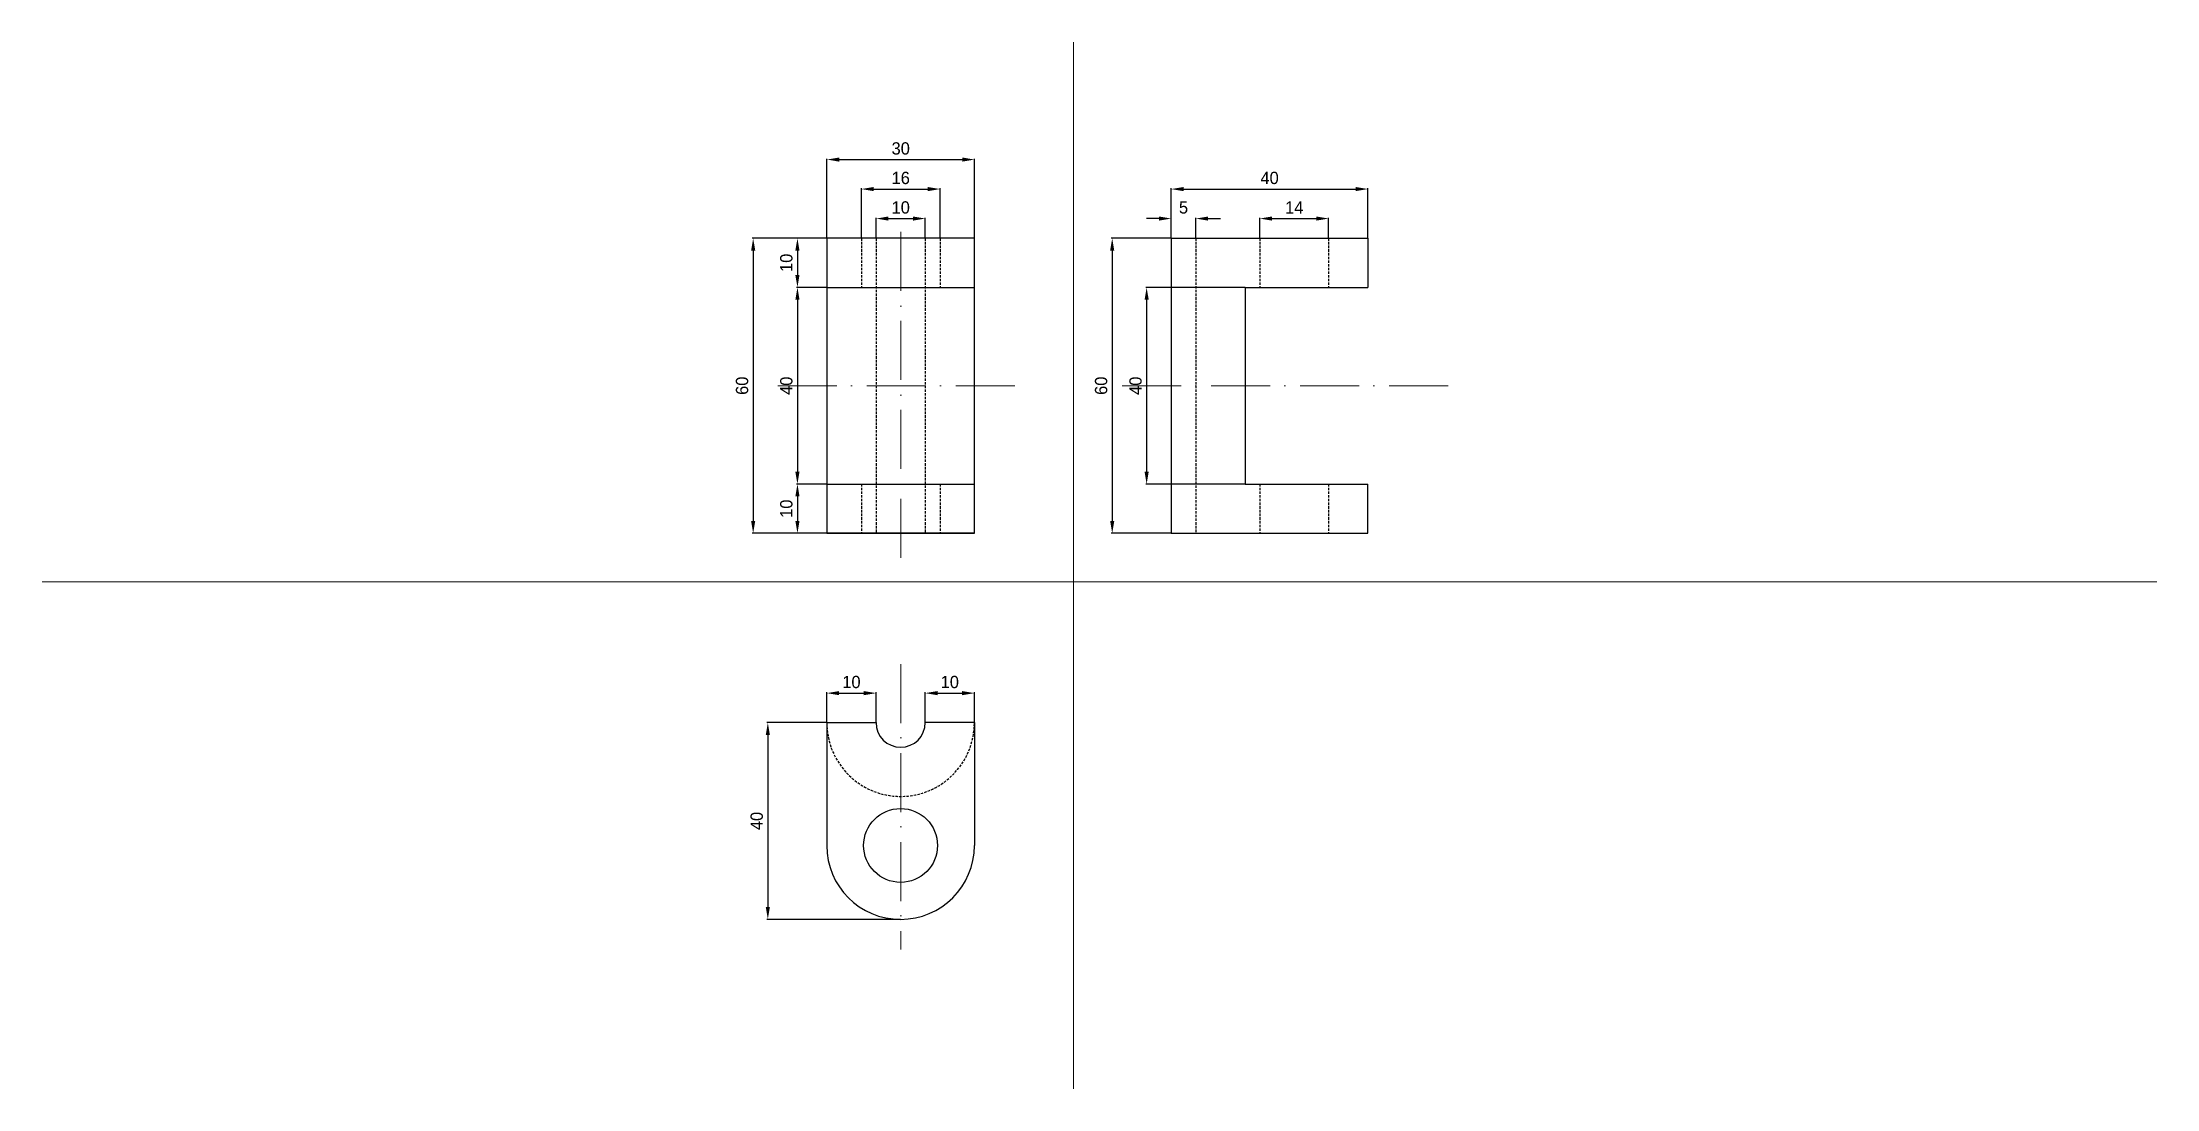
# Model space of a CAD drawing. Header units: inches. Extents: x -90 to 340, y -43 to 170.
import ezdxf

# ---------------------------------------------------------------- set-up
doc = ezdxf.new("R2010")
doc.units = ezdxf.units.IN
doc.header["$MEASUREMENT"] = 0
doc.linetypes.add('ACAD_ISO10W100', pattern=[18, 12, -3, 0, -3])
doc.linetypes.add('DASHED', pattern=[0.75, 0.5, -0.25])
for name, color, linetype, lineweight in [('bridovi', 7, 'Continuous', 30), ('kote', 7, 'Continuous', 15), ('nevidljivi bridovi', 7, 'DASHED', 30), ('pomocne', 3, 'Continuous', 15), ('simetrala', 1, 'ACAD_ISO10W100', 15)]:
    doc.layers.add(name, color=color, linetype=linetype, lineweight=lineweight)
doc.dimstyles.get("Standard").update_dxf_attribs({"dimtxt": 2.5, "dimasz": 2.5, "dimexe": 0.18, "dimexo": 0.0625, "dimgap": 1, "dimtad": 1, "dimdec": 0, "dimzin": 0, "dimdsep": 46, "dimtxsty": 'Standard', "dimcen": 0.09, "dimadec": 0, "dimazin": 0, "dimtfac": 1, "dimtdec": 0, "dimtofl": 0, "dimtmove": 0, "dimatfit": 3, "dimfxl": 1, "dimtolj": 1, "dimtzin": 0, "dimarcsym": 0})

# ---------------------------------------------------------------- blocks, each defined once
blk = doc.blocks.new('*D1')
at = {"layer": 'Defpoints', "color": 0}
for p in [(70, 130), (55, 70), (70, 70)]:
    blk.add_point(p, dxfattribs=at)
at = {"layer": 'kote', "color": 0, "lineweight": -2}
for p, q in [((69.94, 130), (54.82, 130)), ((55, 127.5), (55, 72.5)), ((69.94, 70), (54.82, 70))]:
    blk.add_line(p, q, dxfattribs=at)
at = {"layer": 'kote', "color": 0}
for points in [[(54.58, 127.5), (55.42, 127.5), (55, 130)], [(54.58, 72.5), (55.42, 72.5), (55, 70)]]:
    blk.add_solid(points, dxfattribs=at)
at = {"layer": 'kote', "color": 0, "insert": (52.75, 100), "char_height": 2.5, "attachment_point": 5, "rotation": 90}
blk.add_mtext('\\A1;60', dxfattribs=at)
blk = doc.blocks.new('*D2')
at = {"layer": 'Defpoints', "color": 0}
for p in [(70, 120), (64, 80), (70, 80)]:
    blk.add_point(p, dxfattribs=at)
at = {"layer": 'kote', "color": 0, "lineweight": -2}
for p, q in [((69.94, 120), (63.82, 120)), ((64, 117.5), (64, 82.5)), ((69.94, 80), (63.82, 80))]:
    blk.add_line(p, q, dxfattribs=at)
at = {"layer": 'kote', "color": 0}
for points in [[(63.58, 117.5), (64.42, 117.5), (64, 120)], [(63.58, 82.5), (64.42, 82.5), (64, 80)]]:
    blk.add_solid(points, dxfattribs=at)
at = {"layer": 'kote', "color": 0, "insert": (61.75, 100), "char_height": 2.5, "attachment_point": 5, "rotation": 90}
blk.add_mtext('\\A1;40', dxfattribs=at)
blk = doc.blocks.new('*D3')
at = {"layer": 'Defpoints', "color": 0}
for p in [(70, 130), (64, 120), (70, 120)]:
    blk.add_point(p, dxfattribs=at)
at = {"layer": 'kote', "color": 0, "lineweight": -2}
for p, q in [((69.94, 130), (63.82, 130)), ((64, 127.5), (64, 122.5)), ((69.94, 120), (63.82, 120))]:
    blk.add_line(p, q, dxfattribs=at)
at = {"layer": 'kote', "color": 0}
for points in [[(63.58, 127.5), (64.42, 127.5), (64, 130)], [(63.58, 122.5), (64.42, 122.5), (64, 120)]]:
    blk.add_solid(points, dxfattribs=at)
at = {"layer": 'kote', "color": 0, "insert": (61.75, 125), "char_height": 2.5, "attachment_point": 5, "rotation": 90}
blk.add_mtext('\\A1;10', dxfattribs=at)
blk = doc.blocks.new('*D4')
at = {"layer": 'Defpoints', "color": 0}
for p in [(70, 80), (64, 70), (70, 70)]:
    blk.add_point(p, dxfattribs=at)
at = {"layer": 'kote', "color": 0, "lineweight": -2}
for p, q in [((69.94, 80), (63.82, 80)), ((64, 77.5), (64, 72.5)), ((69.94, 70), (63.82, 70))]:
    blk.add_line(p, q, dxfattribs=at)
at = {"layer": 'kote', "color": 0}
for points in [[(63.58, 77.5), (64.42, 77.5), (64, 80)], [(63.58, 72.5), (64.42, 72.5), (64, 70)]]:
    blk.add_solid(points, dxfattribs=at)
at = {"layer": 'kote', "color": 0, "insert": (61.75, 75), "char_height": 2.5, "attachment_point": 5, "rotation": 90}
blk.add_mtext('\\A1;10', dxfattribs=at)
blk = doc.blocks.new('*D5')
at = {"layer": 'Defpoints', "color": 0}
for p in [(180, 140), (140, 130), (180, 130)]:
    blk.add_point(p, dxfattribs=at)
at = {"layer": 'kote', "color": 0, "lineweight": -2}
for p, q in [((140, 130.06), (140, 140.18)), ((142.5, 140), (177.5, 140)), ((180, 130.06), (180, 140.18))]:
    blk.add_line(p, q, dxfattribs=at)
at = {"layer": 'kote', "color": 0}
for points in [[(142.5, 140.42), (142.5, 139.58), (140, 140)], [(177.5, 140.42), (177.5, 139.58), (180, 140)]]:
    blk.add_solid(points, dxfattribs=at)
at = {"layer": 'kote', "color": 0, "insert": (160, 142.25), "char_height": 2.5, "attachment_point": 5}
blk.add_mtext('\\A1;40', dxfattribs=at)
blk = doc.blocks.new('*D6')
at = {"layer": 'Defpoints', "color": 0}
for p in [(172, 134), (158, 130), (172, 130)]:
    blk.add_point(p, dxfattribs=at)
at = {"layer": 'kote', "color": 0, "lineweight": -2}
for p, q in [((158, 130.06), (158, 134.18)), ((160.5, 134), (169.5, 134)), ((172, 130.06), (172, 134.18))]:
    blk.add_line(p, q, dxfattribs=at)
at = {"layer": 'kote', "color": 0}
for points in [[(160.5, 134.42), (160.5, 133.58), (158, 134)], [(169.5, 134.42), (169.5, 133.58), (172, 134)]]:
    blk.add_solid(points, dxfattribs=at)
at = {"layer": 'kote', "color": 0, "insert": (165, 136.25), "char_height": 2.5, "attachment_point": 5}
blk.add_mtext('\\A1;14', dxfattribs=at)
blk = doc.blocks.new('*D7')
at = {"layer": 'Defpoints', "color": 0}
for p in [(140, 130), (128, 70), (140, 70)]:
    blk.add_point(p, dxfattribs=at)
at = {"layer": 'kote', "color": 0, "lineweight": -2}
for p, q in [((139.94, 130), (127.82, 130)), ((128, 127.5), (128, 72.5)), ((139.94, 70), (127.82, 70))]:
    blk.add_line(p, q, dxfattribs=at)
at = {"layer": 'kote', "color": 0}
for points in [[(127.58, 127.5), (128.42, 127.5), (128, 130)], [(127.58, 72.5), (128.42, 72.5), (128, 70)]]:
    blk.add_solid(points, dxfattribs=at)
at = {"layer": 'kote', "color": 0, "insert": (125.75, 100), "char_height": 2.5, "attachment_point": 5, "rotation": 90}
blk.add_mtext('\\A1;60', dxfattribs=at)
blk = doc.blocks.new('*D8')
at = {"layer": 'Defpoints', "color": 0}
for p in [(140, 120), (135, 80), (140, 80)]:
    blk.add_point(p, dxfattribs=at)
at = {"layer": 'kote', "color": 0, "lineweight": -2}
for p, q in [((139.94, 120), (134.82, 120)), ((135, 117.5), (135, 82.5)), ((139.94, 80), (134.82, 80))]:
    blk.add_line(p, q, dxfattribs=at)
at = {"layer": 'kote', "color": 0}
for points in [[(134.58, 117.5), (135.42, 117.5), (135, 120)], [(134.58, 82.5), (135.42, 82.5), (135, 80)]]:
    blk.add_solid(points, dxfattribs=at)
at = {"layer": 'kote', "color": 0, "insert": (132.75, 100), "char_height": 2.5, "attachment_point": 5, "rotation": 90}
blk.add_mtext('\\A1;40', dxfattribs=at)
blk = doc.blocks.new('*D9')
at = {"layer": 'Defpoints', "color": 0}
for p in [(145, 134), (140, 130), (145, 130)]:
    blk.add_point(p, dxfattribs=at)
at = {"layer": 'kote', "color": 0, "lineweight": -2}
for p, q in [((137.5, 134), (135, 134)), ((140, 130.06), (140, 134.18)), ((145, 130.06), (145, 134.18)), ((147.5, 134), (150, 134))]:
    blk.add_line(p, q, dxfattribs=at)
at = {"layer": 'kote', "color": 0}
for points in [[(137.5, 134.42), (137.5, 133.58), (140, 134)], [(147.5, 134.42), (147.5, 133.58), (145, 134)]]:
    blk.add_solid(points, dxfattribs=at)
at = {"layer": 'kote', "color": 0, "insert": (142.5, 136.25), "char_height": 2.5, "attachment_point": 5}
blk.add_mtext('\\A1;5', dxfattribs=at)
blk = doc.blocks.new('*D11')
at = {"layer": 'Defpoints', "color": 0}
for p in [(79.98, 37.49), (69.98, 31.49), (79.98, 31.49)]:
    blk.add_point(p, dxfattribs=at)
at = {"layer": 'kote', "color": 0, "lineweight": -2}
for p, q in [((69.98, 31.55), (69.98, 37.67)), ((72.48, 37.49), (77.48, 37.49)), ((79.98, 31.55), (79.98, 37.67))]:
    blk.add_line(p, q, dxfattribs=at)
at = {"layer": 'kote', "color": 0}
for points in [[(72.48, 37.91), (72.48, 37.07), (69.98, 37.49)], [(77.48, 37.91), (77.48, 37.07), (79.98, 37.49)]]:
    blk.add_solid(points, dxfattribs=at)
at = {"layer": 'kote', "color": 0, "insert": (74.98, 39.74), "char_height": 2.5, "attachment_point": 5}
blk.add_mtext('\\A1;10', dxfattribs=at)
blk = doc.blocks.new('*D12')
at = {"layer": 'Defpoints', "color": 0}
for p in [(99.98, 37.49), (89.98, 31.49), (99.98, 31.49)]:
    blk.add_point(p, dxfattribs=at)
at = {"layer": 'kote', "color": 0, "lineweight": -2}
for p, q in [((89.98, 31.55), (89.98, 37.67)), ((92.48, 37.49), (97.48, 37.49)), ((99.98, 31.55), (99.98, 37.67))]:
    blk.add_line(p, q, dxfattribs=at)
at = {"layer": 'kote', "color": 0}
for points in [[(92.48, 37.91), (92.48, 37.07), (89.98, 37.49)], [(97.48, 37.91), (97.48, 37.07), (99.98, 37.49)]]:
    blk.add_solid(points, dxfattribs=at)
at = {"layer": 'kote', "color": 0, "insert": (94.98, 39.74), "char_height": 2.5, "attachment_point": 5}
blk.add_mtext('\\A1;10', dxfattribs=at)
blk = doc.blocks.new('*D13')
at = {"layer": 'Defpoints', "color": 0}
for p in [(90, 134), (80, 130), (90, 130)]:
    blk.add_point(p, dxfattribs=at)
at = {"layer": 'kote', "color": 0, "lineweight": -2}
for p, q in [((80, 130.06), (80, 134.18)), ((82.5, 134), (87.5, 134)), ((90, 130.06), (90, 134.18))]:
    blk.add_line(p, q, dxfattribs=at)
at = {"layer": 'kote', "color": 0}
for points in [[(82.5, 134.42), (82.5, 133.58), (80, 134)], [(87.5, 134.42), (87.5, 133.58), (90, 134)]]:
    blk.add_solid(points, dxfattribs=at)
at = {"layer": 'kote', "color": 0, "insert": (85, 136.25), "char_height": 2.5, "attachment_point": 5}
blk.add_mtext('\\A1;10', dxfattribs=at)
blk = doc.blocks.new('*D14')
at = {"layer": 'Defpoints', "color": 0}
for p in [(93, 140), (77, 130), (93, 130)]:
    blk.add_point(p, dxfattribs=at)
at = {"layer": 'kote', "color": 0, "lineweight": -2}
for p, q in [((77, 130.06), (77, 140.18)), ((79.5, 140), (90.5, 140)), ((93, 130.06), (93, 140.18))]:
    blk.add_line(p, q, dxfattribs=at)
at = {"layer": 'kote', "color": 0}
for points in [[(79.5, 140.42), (79.5, 139.58), (77, 140)], [(90.5, 140.42), (90.5, 139.58), (93, 140)]]:
    blk.add_solid(points, dxfattribs=at)
at = {"layer": 'kote', "color": 0, "insert": (85, 142.25), "char_height": 2.5, "attachment_point": 5}
blk.add_mtext('\\A1;16', dxfattribs=at)
blk = doc.blocks.new('*D29')
at = {"layer": 'Defpoints', "color": 0}
for p in [(69.98, 31.49), (57.98, -8.51), (85, -8.51)]:
    blk.add_point(p, dxfattribs=at)
at = {"layer": 'kote', "color": 0, "lineweight": -2}
for p, q in [((69.92, 31.49), (57.8, 31.49)), ((57.98, 28.99), (57.98, -6.01)), ((84.94, -8.51), (57.8, -8.51))]:
    blk.add_line(p, q, dxfattribs=at)
at = {"layer": 'kote', "color": 0}
for points in [[(57.57, 28.99), (58.4, 28.99), (57.98, 31.49)], [(57.57, -6.01), (58.4, -6.01), (57.98, -8.51)]]:
    blk.add_solid(points, dxfattribs=at)
at = {"layer": 'kote', "color": 0, "insert": (55.73, 11.49), "char_height": 2.5, "attachment_point": 5, "rotation": 90}
blk.add_mtext('\\A1;40', dxfattribs=at)
blk = doc.blocks.new('*D30')
at = {"layer": 'Defpoints', "color": 0}
for p in [(100, 146), (70, 130), (100, 130)]:
    blk.add_point(p, dxfattribs=at)
at = {"layer": 'kote', "color": 0, "lineweight": -2}
for p, q in [((70, 130.06), (70, 146.18)), ((100, 130.06), (100, 146.18)), ((72.5, 146), (97.5, 146))]:
    blk.add_line(p, q, dxfattribs=at)
at = {"layer": 'kote', "color": 0}
for points in [[(72.5, 146.42), (72.5, 145.58), (70, 146)], [(97.5, 146.42), (97.5, 145.58), (100, 146)]]:
    blk.add_solid(points, dxfattribs=at)
at = {"layer": 'kote', "color": 0, "insert": (85, 148.25), "char_height": 2.5, "attachment_point": 5}
blk.add_mtext('\\A1;30', dxfattribs=at)

msp = doc.modelspace()

# ---------------------------------------------------------------- linework, layer by layer
at = {"layer": 'bridovi'}
for p, q in [((70, 130), (70, 70)), ((100, 130), (70, 130)), ((100, 70), (100, 130)), ((140, 130), (180, 130)), ((140, 130), (140, 70)), ((180, 130), (180, 120)), ((70, 120), (100, 120)), ((155, 120), (140, 120)), ((155, 120), (180, 120)), ((155, 120), (155, 80)), ((70, 80), (100, 80)), ((155, 80), (140, 80)), ((155, 80), (180, 80)), ((180, 70), (180, 80)), ((70, 70), (100, 70)), ((70, 70), (100, 70)), ((100, 70), (70, 70)), ((140, 70), (180, 70)), ((69.98, 31.49), (69.98, 6.49)), ((69.98, 31.49), (79.98, 31.49)), ((99.98, 31.49), (89.98, 31.49)), ((99.98, 31.49), (99.98, 6.49))]:
    msp.add_line(p, q, dxfattribs=at)
msp.add_circle((84.97, 6.51), 7.51, dxfattribs=at)
for centre, radius, start, end in [((84.98, 31.49), 5, 180, 0), ((84.97, 6.51), 15.02, 180.0658, 359.9342)]:
    msp.add_arc(centre, radius, start, end, dxfattribs=at)
at = {"layer": 'kote'}
for q in [(100, 130), (70, 120)]:
    msp.add_line((70, 130), q, dxfattribs=at)
at = {"layer": 'nevidljivi bridovi'}
for p, q in [((77, 130), (77, 120)), ((80, 130), (80, 70)), ((90, 130), (90, 70)), ((93, 130), (93, 120)), ((145, 130), (145, 70)), ((158, 130), (158, 120)), ((172, 130), (172, 120)), ((77, 80), (77, 70)), ((93, 80), (93, 70)), ((158, 80), (158, 70)), ((172, 80), (172, 70))]:
    msp.add_line(p, q, dxfattribs=at)
msp.add_arc((84.98, 31.49), 15, 180, 0, dxfattribs=at)
at = {"layer": 'pomocne'}
for p, q in [((120.16, 169.85), (120.16, -42.96)), ((-89.54, 60.11), (340.37, 60.11))]:
    msp.add_line(p, q, dxfattribs=at)
at = {"layer": 'simetrala'}
for p, q in [((85, 65), (85, 134)), ((60, 100), (109, 100)), ((130, 100), (197, 100)), ((85, 43.37), (85, -14.63))]:
    msp.add_line(p, q, dxfattribs=at)

# ---------------------------------------------------------------- dimensions: what is measured, and where the dimension line sits
at = {"layer": 'kote'}
for base, p1, p2, picture, middle in [((100, 146), (70, 130), (100, 130), '*D30', (85, 148.25)), ((93, 140), (77, 130), (93, 130), '*D14', (85, 142.25)), ((180, 140), (140, 130), (180, 130), '*D5', (160, 142.25)), ((90, 134), (80, 130), (90, 130), '*D13', (85, 136.25)), ((145, 134), (140, 130), (145, 130), '*D9', (142.5, 136.25)), ((172, 134), (158, 130), (172, 130), '*D6', (165, 136.25)), ((79.98, 37.49), (69.98, 31.49), (79.98, 31.49), '*D11', (74.98, 39.74)), ((99.98, 37.49), (89.98, 31.49), (99.98, 31.49), '*D12', (94.98, 39.74))]:
    dim = msp.add_linear_dim(base=base, p1=p1, p2=p2, dimstyle='Standard', dxfattribs=at)
    dim.commit()
    dim.dimension.update_dxf_attribs({"geometry": picture, "text_midpoint": middle})
for base, p1, p2, picture, middle in [((55, 70), (70, 130), (70, 70), '*D1', (52.75, 100)), ((64, 120), (70, 130), (70, 120), '*D3', (61.75, 125)), ((128, 70), (140, 130), (140, 70), '*D7', (125.75, 100)), ((64, 80), (70, 120), (70, 80), '*D2', (61.75, 100)), ((135, 80), (140, 120), (140, 80), '*D8', (132.75, 100)), ((64, 70), (70, 80), (70, 70), '*D4', (61.75, 75)), ((57.98, -8.51), (69.98, 31.49), (85, -8.51), '*D29', (55.73, 11.49))]:
    dim = msp.add_linear_dim(base=base, p1=p1, p2=p2, angle=90, dimstyle='Standard', dxfattribs=at)
    dim.commit()
    dim.dimension.update_dxf_attribs({"geometry": picture, "text_midpoint": middle})

doc.saveas('drawing.dxf')
